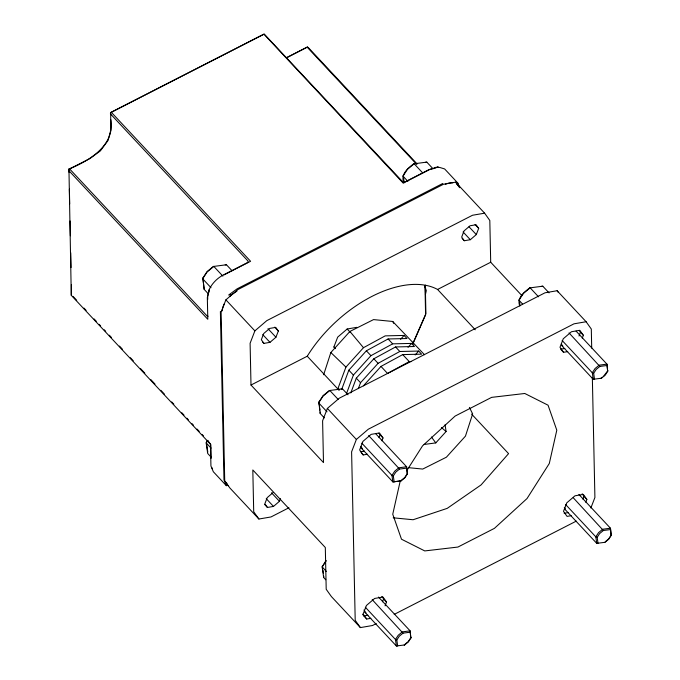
<?xml version="1.0" encoding="UTF-8"?>
<svg xmlns="http://www.w3.org/2000/svg" width="680" height="680" viewBox="0 0 680 680"><rect width="100%" height="100%" fill="white"/><g stroke="black" fill="none" stroke-linecap="round" stroke-linejoin="round"><path stroke-width="1.02" d="M208.352 293.845L204.179 289.374L202.861 278.06L207.069 271.618L213.341 266.475L226.457 264.758L232.025 270.716M364.82 612.221L396.398 646L404.642 644.938L408.357 641.894L410.848 638.087L410.108 630.853L378.53 597.074M561.654 345.5L593.24 379.278L601.486 378.216L605.2 375.181L607.682 371.365L606.942 364.131L576.087 331.118M324.343 417.92L320.17 413.449L320.272 412.072M325.762 579.768L323.68 577.533L323.782 576.156M360.596 447.372L392.887 481.916L401.14 480.853L404.846 477.819L407.337 474.002L406.598 466.769L375.734 433.763M564.451 508.81L596.742 543.362L604.996 542.3L608.702 539.257L611.192 535.449L610.453 528.207L578.875 494.437M226.55 482.774L227.06 484.5L226.38 485.707L213.333 471.75L210.936 465.987L210.469 444.227L71.281 295.341L68.944 169.065C89.25 160.76 115.098 145.477 110.857 119.722M68.765 169.294L89.837 158.627L100.351 150.918L108.103 140.411L110.721 130.339L110.704 112.489L264.163 34L402.806 181.892L404.591 182.121L429.037 169.6L438.217 167.017L429.743 169.507L403.18 183.115L263.984 34.221L110.525 112.71M68.612 170.382L207.799 319.277L207.332 297.517L209.431 289.459L207.672 296.2L207.74 299.361M425.399 294.644L426.309 290.606L424.558 285.608M400.248 480.913L392.751 514.233L401.498 539.215L424.762 550.928L457.929 547.052L494.428 528.351L527.034 498.534L549.295 463.496L556.801 430.185L548.054 405.195L524.79 393.482L491.623 397.366L455.124 416.067L422.518 445.885L406.929 470.407M202.861 278.06L204.179 289.374M348.015 394.791L342.448 388.832L329.341 390.541L323.06 395.692L318.844 402.144L320.17 413.449M433.067 168.819L426.802 162.12L413.686 163.838C407.804 168.147 400.112 174.692 403.971 182.886M326.043 560.575L322.159 566.95L323.68 577.533M407.337 474.002L406.598 466.769L398.837 467.798L394.714 471.18L391.952 475.413L392.887 481.916L401.14 480.853M410.848 638.087L410.108 630.853L402.348 631.881L398.225 635.256L395.462 639.489L396.398 646L397.664 645.864L396.814 640.008L399.304 636.191L403.019 633.156L409.998 632.23M549.058 292.893L542.793 286.195L529.686 287.903C524.28 292.077 516.341 298.146 519.826 306M607.682 371.365L606.942 364.131L599.182 365.16L595.06 368.534L592.297 372.767L593.24 379.278L594.498 379.142L593.657 373.286L596.148 369.478L599.854 366.435L606.84 365.508M611.192 535.449L610.453 528.207L602.692 529.244L598.57 532.619L595.808 536.851L596.742 543.362L598.009 543.226L597.167 537.37L599.649 533.553L603.364 530.51L610.351 529.592M323.646 374.748L330.846 352.529L349.911 331.457L373.558 319.6L392.743 321.47L424.499 354.714M341.878 388.9L348.832 370.192L366.375 350.795L388.101 338.971L406.988 338.529L404.082 335.435L385.203 335.869L363.477 347.692L345.933 367.089L338.24 387.77L338.827 389.674M346.434 393.779L353.387 375.071L370.94 355.674L392.666 343.85L411.545 343.417L414.443 346.511L395.565 346.953L373.839 358.776L356.295 378.173L350.803 392.938M358.343 388.62L360.536 382.712L378.08 363.324L399.815 351.492L418.693 351.058L421.591 354.161L402.713 354.594L380.987 366.418L363.434 385.815M521.875 295.579L490.705 262.242L489.812 220.473L484.619 213.18L455.625 182.155L443.513 184.237L237.813 289.62L225.879 299.854L221.111 312.256L224.714 480.717L229.9 488.01L258.901 519.027L271.005 516.953L288.932 507.764M484.619 213.18L472.515 215.254L266.806 320.637L254.873 330.879L250.104 343.273L250.996 385.041L323.493 462.587L322.6 420.818L327.369 408.425L339.303 398.183L545.012 292.8L557.115 290.725L586.117 321.742L591.303 329.035L591.711 348.109M275.944 337.229L278.332 331.032L275.74 327.377L269.679 328.423L263.712 333.54L261.332 339.736L263.925 343.383L269.977 342.346L275.944 337.229L267.971 328.695M335.087 348.619L333.905 346.962L337.688 337.127L347.166 329.001L356.779 327.344M264.537 504.364L267.435 507.467L273.488 506.421L279.454 501.304L280.475 498.652M586.117 321.742L574.005 323.825L368.305 429.207L356.371 439.442L351.602 451.835L355.207 620.304L360.392 627.597L372.504 625.515L376.278 623.577M379.024 437.699L380.111 434.86L378.921 433.185M381.922 440.802L383.01 437.962L379.449 432.947L371.118 434.375L362.916 441.413L359.635 449.939L363.205 454.945L367.37 454.231M476.298 234.583L478.677 228.386L476.085 224.74L470.033 225.785L464.066 230.902L461.677 237.099L464.27 240.746L470.331 239.708L476.298 234.583L469.047 226.831M382.525 601.774L383.622 598.935L381.837 596.428M385.067 605.829L386.521 602.038L382.95 597.023L374.629 598.46L366.426 605.489L363.146 614.014L366.716 619.029L370.872 618.315M579.003 336.005L580.457 332.223L579.275 330.548M582.267 338.164L583.363 335.317L579.793 330.301L571.472 331.738L563.261 338.776L559.988 347.293L563.55 352.308L567.715 351.594M582.879 499.137L583.967 496.298L582.182 493.79M585.777 502.239L586.865 499.4L583.304 494.385L574.974 495.813L566.771 502.851L563.49 511.377L567.06 516.392L571.226 515.678M590.869 507.986L594.906 497.496L592.348 377.774M413.253 342.609L425.909 313.659L425.298 285.09M413.108 343.341L425.595 314.764L424.975 285.541M394.153 481.78L393.312 475.923L395.794 472.115L399.508 469.072L406.495 468.146M407.532 473.28L404.77 477.513L400.648 480.887M411.043 637.356L408.28 641.597L404.158 644.971L404.642 644.938M607.886 370.642L603.746 375.998M611.388 534.718L608.625 538.951L605.88 541.203M207.417 440.529L206.168 442.867L207.689 453.458L211.166 457.181M207.85 440.291L206.168 442.867L211.038 448.077M326.085 560.932L322.159 566.95L326.332 571.413M71.281 295.341L71.417 284.495M287.045 57.604L307.411 47.03L308.312 47.583L417.052 163.906M400.571 339.32L404.082 335.435M408.025 347.301L411.545 343.417M415.174 354.943L418.693 351.058M424.116 444.465L435.787 442.901L446.071 431.536L445.094 424.677M273.19 492.498L267.223 497.624L264.843 503.82L267.435 507.467M222.878 276.123L213.826 266.441L207.145 271.915L202.657 278.783L211.012 287.716M422.526 172.737L414.179 163.804L407.49 169.278L403.01 176.145L407.881 181.356M338.181 399.44L329.834 390.507L323.136 395.99L318.648 402.866L327.003 411.8M538.526 296.803L530.179 287.87L523.481 293.352L518.993 300.228L522.478 303.951M602.369 377.128L601.001 378.25L601.486 378.216M229.729 296.497A19.303 10.905 -43.1 0 1 231.829 294.55L236.972 291.074M411.357 361.548L409.258 361.599L387.532 373.43L380.987 366.418M286.339 57.698L307.411 47.03M224.034 274.89L250.597 261.281L111.409 112.387M442.79 183.464L237.09 288.847L228.675 295.01L231.829 294.542M250.996 385.041L307.25 356.226A99.314 56.1 -43.1 0 1 437.571 289.459L490.705 262.242M394.204 614.397L576.317 521.101M564.817 348.491L560.652 349.205L563.55 352.308M360.306 451.843L364.463 451.129M564.162 513.289L568.318 512.575M362.627 614.252L363.808 615.927L367.974 615.213M208.097 316.217L207.392 316.31L69.649 168.971M425.536 162.256L426.802 162.12M225.19 264.894L226.457 264.758M541.527 286.331L542.793 286.195M341.181 388.969L342.448 388.832M413.686 163.838L414.179 163.804M213.341 266.475L213.826 266.441M529.686 287.903L530.179 287.87M329.341 390.541L329.834 390.507M604.503 542.334L604.996 542.3M393.236 517.812L413.091 519.741L447.21 508.368L481.075 484.916L508.572 453.628L471.597 414.086M408.603 467.679L422.739 469.064L446.386 457.206L465.452 436.135L472.651 413.907L469.412 407.397M593.657 373.286L592.297 372.767L562.164 340.519M597.167 537.37L595.808 536.851L565.667 504.594M393.312 475.923L391.952 475.413L361.811 443.156M396.814 640.008L395.462 639.489L365.322 607.231M441.43 427.49L446.071 431.536M330.846 352.529L345.933 367.089M569.033 332.928L599.854 366.435M573.257 497.769L603.364 530.51M368.679 435.565L399.508 469.072M372.19 599.641L403.019 633.156M459.688 187.714L457.691 182.911L444.644 168.954L440.377 167.645A19.303 10.905 -43.1 0 0 435.072 167.484M580.457 332.223L583.363 335.317M475.056 224.51L478.677 228.386M307.232 47.26L416.695 164.356M463.08 231.948L470.331 239.708M462.102 238.417L464.27 240.746M437.571 289.459L475.269 329.783M583.967 496.298L586.865 499.4M388.101 338.971L392.666 343.85M395.565 346.953L399.815 351.492M402.713 354.594L409.258 361.599M347.166 329.001L350.064 332.103M366.375 350.795L370.94 355.674M373.839 358.776L378.08 363.324M333.905 346.962L335.359 348.508M110.364 113.806L248.106 261.146L247.767 262.463L223.329 274.983A19.303 10.905 -43.1 0 0 208.751 290.666M348.832 370.192L353.387 375.071M356.295 378.173L360.536 382.712M307.25 356.226L339.142 390.346M380.111 434.86L383.01 437.962M274.703 327.148L278.332 331.032M262.735 334.585L269.977 342.346M225.879 299.854L254.873 330.879M327.369 408.425L356.371 439.442M262.48 341.836L263.925 343.383M361.751 453.398L363.205 454.945M383.622 598.935L386.521 602.038M271.481 492.779L279.454 501.304M266.237 498.669L273.488 506.421M73.083 296.446L76.712 300.322M83.963 308.074L86.139 310.403M94.112 318.928L96.288 321.257M99.186 324.36L100.632 325.916M104.261 329.791L105.706 331.339M109.335 335.214L111.511 337.543M119.484 346.077L122.383 349.171M130.356 357.705L133.255 360.808M140.505 368.56L144.857 373.218M150.654 379.414L155.006 384.072M160.803 390.277L164.432 394.153M171.683 401.905L173.859 404.234M181.832 412.76L184.008 415.089M186.906 418.192L188.351 419.738M191.981 423.623L193.426 425.17M197.055 429.046L199.231 431.375M202.13 434.477L203.575 436.024M207.927 440.683L210.843 444.652L211.14 458.346M363.808 615.927L366.716 619.029M360.392 627.597L331.398 596.572L326.204 589.279L325.312 547.51L252.815 469.965L253.708 511.734L258.901 519.027M349.911 331.457L363.477 347.692M431.434 437.01L435.787 442.901M557.115 290.725L558.271 292.341M561.314 344.021L562.87 346.205M564.298 507.373L565.343 508.827M360.961 446.658L362.525 448.851M363.953 610.011L366.027 612.927M455.625 182.155L459.085 187.017M392.743 321.47L393.669 323.332M226.38 485.707L223.983 479.944L220.388 311.474M412.794 342.193L413.372 344.105M457.691 182.911L458.464 185.666A19.303 10.905 -43.1 0 0 456.552 183.889M519.197 299.506L519.911 304.47M403.206 175.423L404.2 182.376M318.844 402.144L319.277 405.118M319.558 407.107L319.991 410.091M322.354 566.219L322.643 568.208M322.923 570.197L323.357 573.172M206.652 444.125L207.791 452.081M68.944 169.065L69.011 172.244M69.377 189.184L69.691 204.008M70.057 220.957L70.371 235.781M70.737 252.722L71.052 267.546M212.559 468.996A19.303 10.905 -43.1 0 1 211.769 467.458M445.281 184.288A19.303 10.905 -43.1 0 1 452.931 182.801M228.242 485.767A19.303 10.905 -43.1 0 1 227.06 484.5M222.181 310.862A19.303 10.905 -43.1 0 1 224.434 303.569"/></g></svg>
